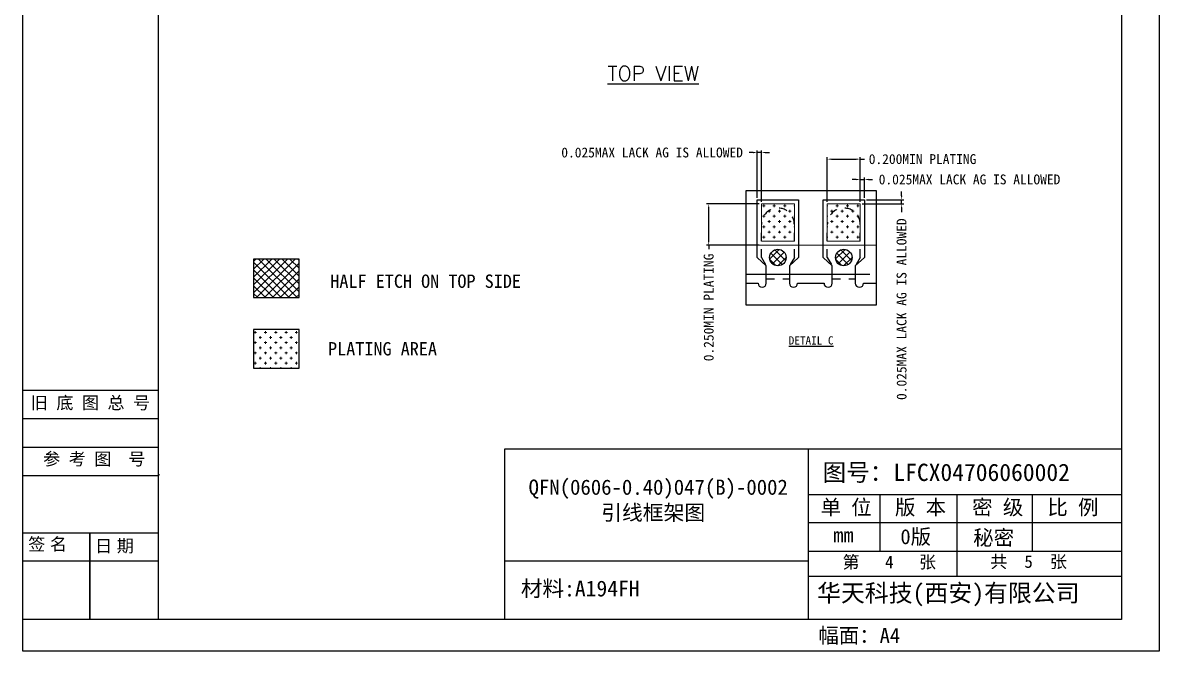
# Model space of a CAD drawing. Header units: inches. Extents: x 5 to 403, y 5 to 265.
# Drawn here: x 284.88 to 298.67, y 219.07 to 226.69 of the extents above; entities that cross this region are included whole.
import ezdxf
from ezdxf.enums import TextEntityAlignment as Align

# ---------------------------------------------------------------- set-up
doc = ezdxf.new("R2010")
doc.units = ezdxf.units.IN
doc.header["$MEASUREMENT"] = 0
doc.linetypes.add('CENTER', pattern=[2, 1.25, -0.25, 0.25, -0.25])
doc.linetypes.add('HIDDEN', pattern=[0.375, 0.25, -0.125])
for name, color, linetype in [('1（实线、SECTION图示等）', 7, 'Continuous'), ('DIM(尺寸标注）', 4, 'Continuous'), ('Half etch on top side（正面半蚀刻、实线）', 6, 'Continuous'), ('LFBOT（框架底面线、虚线）', 4, 'HIDDEN'), ('LFTOP（框架正面线、实线）', 7, 'Continuous'), ('PKG LINE（虚线）', 2, 'HIDDEN'), ('PLATING（电镀）', 3, 'Continuous')]:
    doc.layers.add(name, color=color, linetype=linetype)
doc.styles.get("Standard").update_dxf_attribs({"font": ''})
doc.styles.add('宋体', font='')
doc.styles.get('Standard').set_extended_font_data('SimSun')
doc.styles.get('宋体').set_extended_font_data('SimSun')
doc.dimstyles.new('Standard$0', dxfattribs={"dimtxt": 0.08, "dimasz": 0.08, "dimexe": 0.0266, "dimexo": 0.0266, "dimgap": 0.0266, "dimtad": 0, "dimdec": 3, "dimzin": 1, "dimdsep": 46, "dimtxsty": 'Standard', "dimcen": 0, "dimclrd": 256, "dimclre": 256, "dimclrt": 256, "dimadec": 0, "dimazin": 1, "dimtm": 1.25, "dimtfac": 1, "dimtdec": 3, "dimtmove": 0, "dimatfit": 0, "dimfxl": 0, "dimtolj": 1, "dimtzin": 0, "dimlwd": -1, "dimlwe": -1, "dimarcsym": 0})

# ---------------------------------------------------------------- blocks, each defined once
blk = doc.blocks.new('*D29')
at = {"layer": 'Defpoints', "color": 0}
for p in [(293.207, 224.495), (293.846, 224.495), (293.846, 223.995)]:
    blk.add_point(p, dxfattribs=at)
at = {"layer": 'DIM(尺寸标注）', "color": 0, "lineweight": -2}
for p, q in [((293.821, 224.495), (293.182, 224.495)), ((293.207, 224.045), (293.207, 224.445)), ((293.821, 223.995), (293.182, 223.995)), ((293.207, 223.995), (293.207, 223.945))]:
    blk.add_line(p, q, dxfattribs=at)
at = {"layer": 'DIM(尺寸标注）', "color": 0}
for points in [[(293.215, 224.445), (293.198, 224.445), (293.207, 224.495)], [(293.198, 224.045), (293.215, 224.045), (293.207, 223.995)]]:
    blk.add_solid(points, dxfattribs=at)
at = {"layer": 'DIM(尺寸标注）', "color": 0, "lineweight": 0, "insert": (293.207, 223.24), "char_height": 0.12, "attachment_point": 5, "rotation": 90, "style": '宋体'}
blk.add_mtext('\\A1;0.250\\fSimSun|b0|i0|c134|p2;MIN PLATING', dxfattribs=at)
blk = doc.blocks.new('*D30')
at = {"layer": 'Defpoints', "color": 0}
for p in [(293.796, 225.119), (293.796, 224.545), (293.846, 224.495)]:
    blk.add_point(p, dxfattribs=at)
at = {"layer": 'DIM(尺寸标注）', "color": 0, "lineweight": -2}
for p, q in [((293.746, 225.119), (293.696, 225.119)), ((293.796, 224.57), (293.796, 225.144)), ((293.846, 225.119), (293.796, 225.119)), ((293.846, 224.52), (293.846, 225.144)), ((293.896, 225.119), (293.946, 225.119))]:
    blk.add_line(p, q, dxfattribs=at)
at = {"layer": 'DIM(尺寸标注）', "color": 0}
for points in [[(293.746, 225.111), (293.746, 225.128), (293.796, 225.119)], [(293.896, 225.128), (293.896, 225.111), (293.846, 225.119)]]:
    blk.add_solid(points, dxfattribs=at)
at = {"layer": 'DIM(尺寸标注）', "color": 0, "lineweight": 0, "insert": (292.52, 225.119), "char_height": 0.12, "attachment_point": 5, "style": '宋体'}
blk.add_mtext('\\A1;0.025MAX LACK AG IS ALLOWED', dxfattribs=at)
blk = doc.blocks.new('*D31')
at = {"layer": 'Defpoints', "color": 0}
for p in [(295.046, 225.039), (294.646, 224.495), (295.046, 224.495)]:
    blk.add_point(p, dxfattribs=at)
at = {"layer": 'DIM(尺寸标注）', "color": 0, "lineweight": -2}
for p, q in [((294.646, 224.52), (294.646, 225.064)), ((294.696, 225.039), (294.996, 225.039)), ((295.046, 224.52), (295.046, 225.064)), ((295.046, 225.039), (295.096, 225.039))]:
    blk.add_line(p, q, dxfattribs=at)
at = {"layer": 'DIM(尺寸标注）', "color": 0}
for points in [[(294.696, 225.047), (294.696, 225.031), (294.646, 225.039)], [(294.996, 225.031), (294.996, 225.047), (295.046, 225.039)]]:
    blk.add_solid(points, dxfattribs=at)
at = {"layer": 'DIM(尺寸标注）', "color": 0, "lineweight": 0, "insert": (295.802, 225.039), "char_height": 0.12, "attachment_point": 5, "style": '宋体'}
blk.add_mtext('\\A1;0.200\\fSimSun|b0|i0|c134|p2;MIN PLATING', dxfattribs=at)
blk = doc.blocks.new('*D32')
at = {"layer": 'Defpoints', "color": 0}
for p in [(295.096, 224.792), (295.096, 224.545), (295.046, 224.495)]:
    blk.add_point(p, dxfattribs=at)
at = {"layer": 'DIM(尺寸标注）', "color": 0, "lineweight": -2}
for p, q in [((295.046, 224.52), (295.046, 224.817)), ((295.096, 224.57), (295.096, 224.817)), ((294.996, 224.792), (294.946, 224.792)), ((295.046, 224.792), (295.096, 224.792)), ((295.146, 224.792), (295.196, 224.792))]:
    blk.add_line(p, q, dxfattribs=at)
at = {"layer": 'DIM(尺寸标注）', "color": 0}
for points in [[(294.996, 224.784), (294.996, 224.801), (295.046, 224.792)], [(295.146, 224.801), (295.146, 224.784), (295.096, 224.792)]]:
    blk.add_solid(points, dxfattribs=at)
at = {"layer": 'DIM(尺寸标注）', "color": 0, "lineweight": 0, "insert": (296.372, 224.792), "char_height": 0.12, "attachment_point": 5, "style": '宋体'}
blk.add_mtext('\\A1;0.025MAX LACK AG IS ALLOWED', dxfattribs=at)
blk = doc.blocks.new('*D33')
at = {"layer": 'Defpoints', "color": 0}
for p in [(295.096, 224.545), (295.548, 224.545), (295.046, 224.495)]:
    blk.add_point(p, dxfattribs=at)
at = {"layer": 'DIM(尺寸标注）', "color": 0, "lineweight": -2}
for p, q in [((295.121, 224.545), (295.573, 224.545)), ((295.548, 224.595), (295.548, 224.645)), ((295.548, 224.495), (295.548, 224.545)), ((295.071, 224.495), (295.573, 224.495)), ((295.548, 224.445), (295.548, 224.395))]:
    blk.add_line(p, q, dxfattribs=at)
at = {"layer": 'DIM(尺寸标注）', "color": 0}
for points in [[(295.54, 224.595), (295.556, 224.595), (295.548, 224.545)], [(295.556, 224.445), (295.54, 224.445), (295.548, 224.495)]]:
    blk.add_solid(points, dxfattribs=at)
at = {"layer": 'DIM(尺寸标注）', "color": 0, "lineweight": 0, "insert": (295.548, 223.219), "char_height": 0.12, "attachment_point": 5, "rotation": 90, "style": '宋体'}
blk.add_mtext('\\A1;0.025\\fSimSun|b0|i0|c134|p2;MAX LACK AG IS ALLOWED', dxfattribs=at)

msp = doc.modelspace()

# ---------------------------------------------------------------- hatches: boundary and pattern name
at = {"layer": 'Half etch on top side（正面半蚀刻、实线）', "lineweight": -3}
h = msp.add_hatch(dxfattribs=at)
h.set_pattern_fill('ANSI37', color=6, scale=0.02, angle=360)
h.set_pattern_definition([(315, (393.760374, 298.406976), (-0.04490128, -0.04490128), []), (225, (393.760374, 298.406976), (-0.04490128, 0.04490128), [])])
edge = h.paths.add_edge_path()
edge.add_arc((294.04603, 223.84532), 0.1, 731.459156, 1082.571365)
edge.add_arc((294.04603, 223.84532), 0.1, 722.571365, 731.459156)
h = msp.add_hatch(dxfattribs=at)
h.set_pattern_fill('ANSI37', color=6, scale=0.02, angle=360)
h.set_pattern_definition([(315, (394.560374, 298.406976), (-0.04490128, -0.04490128), []), (225, (394.560374, 298.406976), (-0.04490128, 0.04490128), [])])
edge = h.paths.add_edge_path()
edge.add_arc((294.84603, 223.84532), 0.1, 731.459156, 1082.571365)
edge.add_arc((294.84603, 223.84532), 0.1, 722.571365, 731.459156)
at = {"layer": 'Half etch on top side（正面半蚀刻、实线）', "linetype": 'ByBlock', "lineweight": 5}
h = msp.add_hatch(dxfattribs=at)
h.set_pattern_fill('ANSI37', color=256, scale=0.02125, style=0)
h.set_pattern_definition([(45, (284.57901, 233.574394), (-0.0477076, 0.0477076), []), (135, (284.57901, 233.574394), (-0.0477076, -0.0477076), [])])
h.paths.add_polyline_path([(288.23616, 223.8272), (287.68468, 223.8272), (287.68468, 223.3585), (288.23616, 223.3585)])
at = {"layer": 'PLATING（电镀）', "linetype": 'ByBlock', "lineweight": 5}
h = msp.add_hatch(dxfattribs=at)
h.set_pattern_fill('CROSS', color=3, scale=0.01)
h.set_pattern_definition([(0, (286.811065, 233.80709), (0.0635, 0.0635), [0.03175, -0.09525]), (90, (286.82694, 233.791215), (-0.0635, 0.0635), [0.03175, -0.09525])])
h.paths.add_polyline_path([(294.64603, 224.04532), (295.04603, 224.04532), (295.04603, 224.24532, 1.00000163), (294.64603, 224.24532)])
h.paths.add_polyline_path([(293.84603, 224.04532), (294.24603, 224.04532), (294.24603, 224.24532, 1.00000163), (293.84603, 224.24532)])
h.paths.add_polyline_path([(294.64603, 224.49532), (294.64603, 224.24532, -1.00000163), (295.04603, 224.24532), (295.04603, 224.49532)])
h.paths.add_polyline_path([(293.84603, 224.49532), (293.84603, 224.24532, -1.00000163), (294.24603, 224.24532), (294.24603, 224.49532)])
h = msp.add_hatch(dxfattribs=at)
h.set_pattern_fill('CROSS', color=3, scale=0.25)
h.paths.add_polyline_path([(288.23616, 222.9728), (287.68468, 222.9728), (287.68468, 222.50409), (288.23616, 222.50409)])

# ---------------------------------------------------------------- linework, layer by layer
for p, q in [((286.53074, 222.23166, 0.21519), (284.88249, 222.23166, 0.21519)), ((286.53074, 221.88651, 0.21519), (284.88249, 221.88651, 0.21519)), ((286.53074, 221.54136, 0.21519), (284.88249, 221.54136, 0.21519)), ((290.73433, 219.4541, 0.21519), (290.73433, 221.52395, 0.21519)), ((290.73433, 221.52395, 0.21519), (298.21532, 221.52395, 0.21519)), ((294.41222, 221.52395, 0.21519), (294.41222, 219.4541, 0.21519)), ((286.53074, 221.19621, 0.21519), (284.88249, 221.19621, 0.21519)), ((286.53927, 221.21429, 0.21519), (286.53927, 221.20404, 0.21519)), ((294.41222, 220.97005, 0.21519), (298.21532, 220.97005, 0.21519)), ((295.28235, 220.96307, 0.21519), (295.28235, 220.28225, 0.21519)), ((296.21893, 220.96307, 0.21519), (296.21893, 219.97939, 0.21519)), ((297.13118, 220.96307, 0.21519), (297.13118, 220.28225, 0.21519)), ((294.41222, 220.63163, 0.21519), (298.21532, 220.63163, 0.21519)), ((284.88249, 220.5066, 0.21519), (286.53074, 220.5059, 0.21519)), ((285.69767, 220.5066, 0.21519), (285.69767, 219.46121, 0.21519)), ((285.69767, 219.46121, 0.21519), (285.69767, 220.49635, 0.21519)), ((294.41222, 220.28225, 0.21519), (298.21532, 220.28225, 0.21519)), ((286.53074, 220.16008, 0.21519), (284.88249, 220.16008, 0.21519)), ((294.41222, 220.16008, 0.21519), (290.73433, 220.16008, 0.21519)), ((294.41222, 219.97939, 0.21519), (298.21532, 219.97939, 0.21519)), ((286.52966, 219.45299, 0.21519), (284.88718, 219.45299, 0.21519))]:
    msp.add_line(p, q)
at = {"elevation": 0.21519}
for points in [[(284.88249, 238.22018), (298.67449, 238.22018), (298.67449, 219.06814), (284.88249, 219.06814)], [(286.53074, 237.83189), (298.21532, 237.83189), (298.21532, 219.4541), (286.53074, 219.4541)]]:
    msp.add_lwpolyline(points, close=True, dxfattribs=at)
at = {"layer": '1（实线、SECTION图示等）', "color": 7}
for p, q in [((287.68468, 223.8272, -0.04534), (287.68468, 223.3585, -0.04534)), ((288.23616, 223.8272, -0.04534), (287.68468, 223.8272, -0.04534)), ((288.23616, 223.3585, -0.04534), (288.23616, 223.8272, -0.04534)), ((287.68468, 223.3585, -0.04534), (288.23616, 223.3585, -0.04534)), ((287.68468, 222.9728, -0.04534), (287.68468, 222.50409, -0.04534)), ((288.23616, 222.9728, -0.04534), (287.68468, 222.9728, -0.04534)), ((288.23616, 222.50409, -0.04534), (288.23616, 222.9728, -0.04534)), ((287.68468, 222.50409, -0.04534), (288.23616, 222.50409, -0.04534))]:
    msp.add_line(p, q, dxfattribs=at)
at = {"layer": 'DIM(尺寸标注）', "color": 2, "ltscale": 0.1, "elevation": 0.21519}
msp.add_lwpolyline([(293.66152, 223.26868), (293.66152, 224.65827), (295.23981, 224.65827), (295.23981, 223.26868)], close=True, dxfattribs=at)
at = {"layer": 'Half etch on top side（正面半蚀刻、实线）', "color": 6, "lineweight": -3}
for centre in [(294.04603, 223.84532, 0.21519), (294.84603, 223.84532, 0.21519)]:
    msp.add_circle(centre, 0.1, dxfattribs=at)
at = {"layer": 'LFBOT（框架底面线、虚线）', "linetype": 'HIDDEN', "ltscale": 0.2}
for p, q in [((293.84603, 223.84532, 0.21519), (293.84603, 224.24532, 0.21519)), ((294.24603, 223.84532, 0.21519), (294.24603, 224.24532, 0.21519)), ((294.64603, 223.84532, 0.21519), (294.64603, 224.24532, 0.21519)), ((295.04603, 223.84532, 0.21519), (295.04603, 224.24532, 0.21519)), ((293.84603, 223.84532, 0.21519), (293.90603, 223.74532, 0.21519)), ((294.24603, 223.84532, 0.21519), (294.18603, 223.74532, 0.21519)), ((294.64603, 223.84532, 0.21519), (294.70603, 223.74532, 0.21519)), ((295.04603, 223.84532, 0.21519), (294.98603, 223.74532, 0.21519))]:
    msp.add_line(p, q, dxfattribs=at)
at = {"layer": 'LFBOT（框架底面线、虚线）', "linetype": 'HIDDEN', "ltscale": 0.2, "elevation": 0.21519}
for points in [[(293.90603, 223.58532), (294.18603, 223.58532)], [(294.70603, 223.58532), (294.98603, 223.58532)]]:
    msp.add_lwpolyline(points, dxfattribs=at)
at = {"layer": 'LFBOT（框架底面线、虚线）', "linetype": 'HIDDEN', "ltscale": 0.2}
for centre in [(294.04603, 224.24532, 0.21519), (294.84603, 224.24532, 0.21519)]:
    msp.add_arc(centre, 0.2, 359.999813, 180.000187, dxfattribs=at)
at = {"layer": 'LFTOP（框架正面线、实线）', "color": 7}
for p, q in [((293.79603, 223.84532, 0.21519), (293.79603, 224.54532, 0.21519)), ((293.79603, 224.54532, 0.21519), (294.29603, 224.54532, 0.21519)), ((294.29603, 224.54532, 0.21519), (294.29603, 223.84532, 0.21519)), ((294.59603, 223.84532, 0.21519), (294.59603, 224.54532, 0.21519)), ((294.59603, 224.54532, 0.21519), (295.09603, 224.54532, 0.21519)), ((295.09603, 224.54532, 0.21519), (295.09603, 223.84532, 0.21519)), ((293.90603, 223.74532, 0.21519), (293.79603, 223.84532, 0.21519)), ((294.29603, 223.84532, 0.21519), (294.18603, 223.74532, 0.21519)), ((294.70603, 223.74532, 0.21519), (294.59603, 223.84532, 0.21519)), ((295.09603, 223.84532, 0.21519), (294.98603, 223.74532, 0.21519)), ((293.90603, 223.53532, 0.21519), (293.90603, 223.74532, 0.21519)), ((294.18603, 223.74532, 0.21519), (294.18603, 223.53532, 0.21519)), ((294.70603, 223.53532, 0.21519), (294.70603, 223.74532, 0.21519)), ((294.98603, 223.74532, 0.21519), (294.98603, 223.53532, 0.21519)), ((293.66152, 223.53532, 0.21519), (293.80603, 223.53532, 0.21519)), ((294.28603, 223.53532, 0.21519), (294.60603, 223.53532, 0.21519)), ((295.08603, 223.53532, 0.21519), (295.23981, 223.53532, 0.21519))]:
    msp.add_line(p, q, dxfattribs=at)
for centre in [(293.85603, 223.53532, 0.21519), (294.23603, 223.53532, 0.21519), (294.65603, 223.53532, 0.21519), (295.03603, 223.53532, 0.21519)]:
    msp.add_arc(centre, 0.05, 180, 0, dxfattribs=at)
at = {"layer": 'PKG LINE（虚线）', "color": 2, "linetype": 'CENTER', "ltscale": 1.2, "elevation": 0.21519}
msp.add_lwpolyline([(293.66152, 223.64532), (295.23981, 223.64532)], dxfattribs=at)
at = {"layer": 'PLATING（电镀）', "color": 3, "linetype": 'ByBlock', "lineweight": 5, "elevation": 0.21519}
for points in [[(293.84603, 224.04532), (294.24603, 224.04532), (294.24603, 224.49532), (293.84603, 224.49532)], [(294.64603, 224.04532), (295.04603, 224.04532), (295.04603, 224.49532), (294.64603, 224.49532)]]:
    msp.add_lwpolyline(points, close=True, dxfattribs=at)
msp.add_lwpolyline([(293.66152, 223.99532), (295.23981, 223.99532)], dxfattribs=at)

# ---------------------------------------------------------------- texts
at = {"style": '宋体'}
for s, height, p in [('图号：LFCX04706060002', 0.21, (294.58828, 221.13392, 0.22198)), ('单 位', 0.18201, (294.56471, 220.72403, 0.21519)), ('版 本', 0.18201, (295.46741, 220.72403, 0.21519)), ('密 级', 0.18201, (296.40399, 220.72403, 0.21519)), ('比 例', 0.18201, (297.31624, 220.72403, 0.21519)), ('0版', 0.18201, (295.5336, 220.36737, 0.21519)), ('秘密', 0.18201, (296.41621, 220.35559, 0.21519)), ('mm', 0.18201, (294.71796, 220.38785, 0.21519)), ('幅面：A4', 0.18201, (294.53688, 219.16926, 0.21519))]:
    msp.add_text(s, height=height, dxfattribs=at).set_placement(p)
at = {"attachment_point": 1, "style": '宋体'}
for s, insert, char_height in [('{\\fSimSun|b0|i0|c134|p2;旧 底 图 总 号}', (284.98089, 222.15891, 0.21519), 0.1516747), ('{\\fSimSun|b0|i0|c134|p2;参 考 图  号}', (285.13003, 221.47739, 0.21519), 0.1516747), ('{\\fAlgerian|b0|i0|c134|p2; 签 名}', (284.89299, 220.44327, 0.21519), 0.1516747), ('{\\fAlgerian|b0|i0|c134|p2; 日 期}', (285.70379, 220.42278, 0.21519), 0.1516747), ('{\\fSimSun|b0|i0|c134|p2;第   \\fSimSun|b0|i0|c0|p2;4\\fSimSun|b0|i0|c134|p2;   张}', (294.83026, 220.22669, 0.21519), 0.1516747), ('{\\fSimSun|b0|i0|c134|p2;共  5  张}', (296.62407, 220.23185, 0.21519), 0.1516747), ('材料:A194FH', (290.92693, 219.92592, 0.22198), 0.192512), ('{\\fSimSun|b0|i0|c134|p2;华天科技(西安)有限公司}', (294.52188, 219.88183, 0.21519), 0.2123446)]:
    msp.add_mtext(s, dxfattribs=dict(at, insert=insert, char_height=char_height))
at = {"insert": (291.02104, 221.15182, 0.22198), "char_height": 0.185, "width": 4.4750909, "attachment_point": 1, "style": '宋体'}
msp.add_mtext('{\\fSimSun|b0|i0|c134|p2;\\C0;QFN(0606-0.40)047(B)-0002\\P       引线框架图}', dxfattribs=at)
at = {"layer": 'DIM(尺寸标注）'}
for s, p in [('HALF ETCH ON TOP SIDE', (290.92888, 223.55841, -0.04534)), ('PLATING AREA', (289.90982, 222.73836, -0.04534))]:
    msp.add_text(s, height=0.162, dxfattribs=at).set_placement(p, align=Align.MIDDLE_RIGHT)
at = {"layer": 'DIM(尺寸标注）', "attachment_point": 5}
for s, insert, char_height in [('{\\Fsimplex|c0;\\L\\C4;TOP VIEW}', (292.53328, 226.07786, -0.06128), 0.18), ('{\\LDETAIL C}', (294.44954, 222.83917, 0.5403), 0.1)]:
    msp.add_mtext(s, dxfattribs=dict(at, insert=insert, char_height=char_height))

# ---------------------------------------------------------------- dimensions: what is measured, and where the dimension line sits
at = {"layer": 'DIM(尺寸标注）', "color": 4, "lineweight": 0}
for base, p1, p2, text, picture, middle in [((293.79603, 225.1193, 0.21519), (293.84603, 224.49532, 0.21519), (293.79603, 224.54532, 0.21519), '<>MAX LACK AG IS ALLOWED', '*D30', (292.51964, 225.1193, 0.21519)), ((295.09603, 224.79218, 0.21519), (295.04603, 224.49532, 0.21519), (295.09603, 224.54532, 0.21519), '<>MAX LACK AG IS ALLOWED', '*D32', (296.37243, 224.79218, 0.21519)), ((295.04603, 225.03904, 0.21519), (294.64603, 224.49532, 0.21519), (295.04603, 224.49532, 0.21519), '<>\\fSimSun|b0|i0|c134|p2;MIN PLATING', '*D31', (295.80181, 225.03904, 0.21519))]:
    dim = msp.add_linear_dim(base=base, p1=p1, p2=p2, text=text, dimstyle='Standard$0', override={"dimtxt": 0.12, "dimasz": 0.05, "dimexe": 0.025, "dimexo": 0.025, "dimgap": 0.025, "dimdec": 3, "dimlfac": 0.5, "dimzin": 0, "dimtxsty": '宋体', "dimcen": 0.09, "dimclrd": 0, "dimclre": 0, "dimclrt": 0, "dimazin": 0, "dimtol": 0, "dimlim": 0, "dimtp": 0.025, "dimtm": 0.025, "dimatfit": 3, "dimlwd": 65534, "dimlwe": 65534}, dxfattribs=at)
    dim.commit()
    dim.dimension.update_dxf_attribs({"geometry": picture, "text_midpoint": middle})
for base, p1, p2, text, override, picture, middle in [((295.54796, 224.54532, 0.21519), (295.04603, 224.49532, 0.21519), (295.09603, 224.54532, 0.21519), '<>\\fSimSun|b0|i0|c134|p2;MAX LACK AG IS ALLOWED', {"dimtxt": 0.12, "dimasz": 0.05, "dimexe": 0.025, "dimexo": 0.025, "dimgap": 0.025, "dimlfac": 0.5, "dimzin": 0, "dimtxsty": '宋体', "dimcen": 0.09, "dimclrd": 0, "dimclre": 0, "dimclrt": 0, "dimazin": 0, "dimtp": 0.025, "dimtm": 0.025, "dimatfit": 3, "dimlwd": 65534, "dimlwe": 65534}, '*D33', (295.54796, 223.21893, 0.21519)), ((293.2067, 224.49532, 0.21519), (293.84603, 223.99532, 0.21519), (293.84603, 224.49532, 0.21519), '<>\\fSimSun|b0|i0|c134|p2;MIN PLATING', {"dimtxt": 0.12, "dimasz": 0.05, "dimexe": 0.025, "dimexo": 0.025, "dimgap": 0.025, "dimdec": 3, "dimlfac": 0.5, "dimzin": 0, "dimtxsty": '宋体', "dimcen": 0.09, "dimclrd": 0, "dimclre": 0, "dimclrt": 0, "dimazin": 0, "dimtol": 0, "dimlim": 0, "dimtp": 0.025, "dimtm": 0.025, "dimatfit": 3, "dimlwd": 65534, "dimlwe": 65534}, '*D29', (293.2067, 223.23954, 0.21519))]:
    dim = msp.add_linear_dim(base=base, p1=p1, p2=p2, angle=90, text=text, dimstyle='Standard$0', override=override, dxfattribs=at)
    dim.commit()
    dim.dimension.update_dxf_attribs({"geometry": picture, "text_midpoint": middle, "dimtype": 160})

doc.saveas('drawing.dxf')
